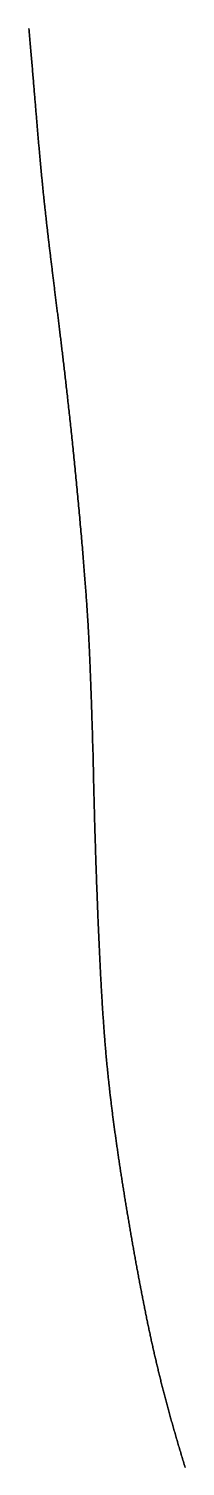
# Model space of a CAD drawing. Header units: inches. Extents: x 130170 to 284068, y 377793 to 804530.
# Drawn here: x 260223.4 to 260229.1, y 744716.5 to 744769.1 of the extents above; entities that cross this region are included whole.
import ezdxf

# ---------------------------------------------------------------- set-up
doc = ezdxf.new("R2010")
doc.units = ezdxf.units.IN
doc.header["$MEASUREMENT"] = 0
doc.layers.add('muni_il', color=7, linetype='Continuous')

msp = doc.modelspace()

# ---------------------------------------------------------------- linework, layer by layer
at = {"layer": 'muni_il'}
for points in [[(260229.137, 744716.497), (260229.121, 744716.552), (260229.104, 744716.606), (260229.088, 744716.66), (260229.072, 744716.714), (260229.055, 744716.768), (260229.039, 744716.821), (260229.023, 744716.874), (260229.008, 744716.927), (260228.992, 744716.98), (260228.976, 744717.032), (260228.961, 744717.084), (260228.945, 744717.136), (260228.93, 744717.188), (260228.915, 744717.24), (260228.899, 744717.291), (260228.885, 744717.342), (260228.87, 744717.393), (260228.855, 744717.443), (260228.84, 744717.494), (260228.825, 744717.544), (260228.811, 744717.594), (260228.797, 744717.644), (260228.782, 744717.693), (260228.768, 744717.743), (260228.754, 744717.792), (260228.74, 744717.841), (260228.726, 744717.89), (260228.712, 744717.938), (260228.698, 744717.987), (260228.684, 744718.035), (260228.671, 744718.083), (260228.657, 744718.131), (260228.644, 744718.179), (260228.631, 744718.227), (260228.617, 744718.274), (260228.604, 744718.321), (260228.591, 744718.369), (260228.578, 744718.416), (260228.565, 744718.463), (260228.552, 744718.509), (260228.539, 744718.556), (260228.527, 744718.603), (260228.514, 744718.649), (260228.502, 744718.695), (260228.489, 744718.741), (260228.477, 744718.788), (260228.464, 744718.833), (260228.452, 744718.879), (260228.44, 744718.925), (260228.428, 744718.971), (260228.416, 744719.016), (260228.404, 744719.062), (260228.392, 744719.107), (260228.38, 744719.152), (260228.369, 744719.197), (260228.357, 744719.242), (260228.345, 744719.288), (260228.334, 744719.332), (260228.322, 744719.377), (260228.311, 744719.422), (260228.299, 744719.467), (260228.288, 744719.512), (260228.277, 744719.556), (260228.266, 744719.601), (260228.254, 744719.645), (260228.243, 744719.69), (260228.232, 744719.734), (260228.221, 744719.779), (260228.21, 744719.823), (260228.2, 744719.867), (260228.189, 744719.912), (260228.178, 744719.956), (260228.167, 744720), (260228.156, 744720.045), (260228.146, 744720.089), (260228.135, 744720.133), (260228.125, 744720.177), (260228.114, 744720.222), (260228.104, 744720.266), (260228.093, 744720.31), (260228.083, 744720.354), (260228.073, 744720.398), (260228.062, 744720.442), (260228.052, 744720.487), (260228.042, 744720.531), (260228.032, 744720.575), (260228.021, 744720.619), (260228.011, 744720.664), (260228.001, 744720.708), (260227.991, 744720.752), (260227.981, 744720.796), (260227.971, 744720.841), (260227.961, 744720.885), (260227.952, 744720.93), (260227.942, 744720.974), (260227.932, 744721.018), (260227.922, 744721.063), (260227.912, 744721.107), (260227.902, 744721.152), (260227.893, 744721.197), (260227.883, 744721.241), (260227.873, 744721.286), (260227.864, 744721.331), (260227.854, 744721.376), (260227.844, 744721.42), (260227.835, 744721.465), (260227.825, 744721.51), (260227.816, 744721.555), (260227.806, 744721.6), (260227.797, 744721.645), (260227.787, 744721.691), (260227.778, 744721.736), (260227.768, 744721.781), (260227.759, 744721.827), (260227.75, 744721.872), (260227.74, 744721.917), (260227.731, 744721.963), (260227.722, 744722.009), (260227.712, 744722.054), (260227.703, 744722.1), (260227.694, 744722.146), (260227.684, 744722.192), (260227.675, 744722.237), (260227.666, 744722.284), (260227.657, 744722.33), (260227.648, 744722.376), (260227.638, 744722.422), (260227.629, 744722.468), (260227.62, 744722.515), (260227.611, 744722.561), (260227.602, 744722.608), (260227.593, 744722.654), (260227.584, 744722.701), (260227.574, 744722.748), (260227.565, 744722.794), (260227.556, 744722.841), (260227.547, 744722.888), (260227.538, 744722.935), (260227.529, 744722.982), (260227.52, 744723.029), (260227.511, 744723.077), (260227.502, 744723.124), (260227.493, 744723.171), (260227.484, 744723.219), (260227.475, 744723.266), (260227.466, 744723.314), (260227.457, 744723.361), (260227.448, 744723.409), (260227.439, 744723.457), (260227.43, 744723.505), (260227.422, 744723.553), (260227.413, 744723.601), (260227.404, 744723.649), (260227.395, 744723.697), (260227.386, 744723.745), (260227.377, 744723.793), (260227.368, 744723.841), (260227.36, 744723.89), (260227.351, 744723.938), (260227.342, 744723.987), (260227.333, 744724.035), (260227.324, 744724.084), (260227.316, 744724.132), (260227.307, 744724.181), (260227.298, 744724.23), (260227.289, 744724.278), (260227.281, 744724.327), (260227.272, 744724.376), (260227.263, 744724.425), (260227.255, 744724.474), (260227.246, 744724.523), (260227.237, 744724.572), (260227.229, 744724.621), (260227.22, 744724.67), (260227.211, 744724.719), (260227.203, 744724.768), (260227.194, 744724.818), (260227.186, 744724.867), (260227.177, 744724.916), (260227.169, 744724.965), (260227.16, 744725.015), (260227.152, 744725.064), (260227.143, 744725.113), (260227.135, 744725.163), (260227.126, 744725.212), (260227.118, 744725.262), (260227.109, 744725.311), (260227.101, 744725.361), (260227.092, 744725.41), (260227.084, 744725.46), (260227.076, 744725.509), (260227.067, 744725.558), (260227.059, 744725.608), (260227.051, 744725.658), (260227.043, 744725.707), (260227.034, 744725.757), (260227.026, 744725.806), (260227.018, 744725.855), (260227.01, 744725.905), (260227.001, 744725.954), (260226.993, 744726.004), (260226.985, 744726.053), (260226.977, 744726.103), (260226.969, 744726.152), (260226.961, 744726.202), (260226.953, 744726.251), (260226.945, 744726.3), (260226.937, 744726.35), (260226.929, 744726.399), (260226.921, 744726.448), (260226.913, 744726.497), (260226.905, 744726.547), (260226.897, 744726.596), (260226.889, 744726.645), (260226.882, 744726.694), (260226.874, 744726.743), (260226.866, 744726.792), (260226.858, 744726.841), (260226.851, 744726.89), (260226.843, 744726.939), (260226.835, 744726.988), (260226.828, 744727.036), (260226.82, 744727.085), (260226.813, 744727.134), (260226.805, 744727.182), (260226.798, 744727.231), (260226.79, 744727.279), (260226.783, 744727.328), (260226.775, 744727.376), (260226.768, 744727.424), (260226.761, 744727.473), (260226.753, 744727.521), (260226.746, 744727.569), (260226.739, 744727.617), (260226.732, 744727.665), (260226.724, 744727.713), (260226.717, 744727.761), (260226.71, 744727.809), (260226.703, 744727.856), (260226.696, 744727.904), (260226.689, 744727.951), (260226.682, 744727.999), (260226.675, 744728.046), (260226.668, 744728.093), (260226.662, 744728.141), (260226.655, 744728.188), (260226.648, 744728.235), (260226.641, 744728.282), (260226.635, 744728.329), (260226.628, 744728.376), (260226.621, 744728.422), (260226.615, 744728.469), (260226.608, 744728.516), (260226.602, 744728.562), (260226.595, 744728.609), (260226.589, 744728.655), (260226.582, 744728.701), (260226.576, 744728.747), (260226.57, 744728.793), (260226.564, 744728.839), (260226.557, 744728.885), (260226.551, 744728.931), (260226.545, 744728.977), (260226.539, 744729.022), (260226.533, 744729.068), (260226.527, 744729.114), (260226.521, 744729.159), (260226.515, 744729.204), (260226.509, 744729.249), (260226.503, 744729.295), (260226.497, 744729.34), (260226.491, 744729.385), (260226.486, 744729.43), (260226.48, 744729.475), (260226.474, 744729.519), (260226.469, 744729.564), (260226.463, 744729.609), (260226.458, 744729.653), (260226.452, 744729.698), (260226.447, 744729.742), (260226.441, 744729.786), (260226.436, 744729.831), (260226.431, 744729.875), (260226.425, 744729.919), (260226.42, 744729.963), (260226.415, 744730.007), (260226.41, 744730.051), (260226.404, 744730.095), (260226.399, 744730.139), (260226.394, 744730.183), (260226.389, 744730.227), (260226.384, 744730.27), (260226.379, 744730.314), (260226.374, 744730.358), (260226.37, 744730.401), (260226.365, 744730.445), (260226.36, 744730.488), (260226.355, 744730.532), (260226.35, 744730.575), (260226.346, 744730.618), (260226.341, 744730.662), (260226.337, 744730.705), (260226.332, 744730.749), (260226.328, 744730.792), (260226.323, 744730.835), (260226.319, 744730.878), (260226.314, 744730.922), (260226.31, 744730.965), (260226.305, 744731.008), (260226.301, 744731.051), (260226.297, 744731.095), (260226.293, 744731.138), (260226.288, 744731.181), (260226.284, 744731.224), (260226.28, 744731.267), (260226.276, 744731.311), (260226.272, 744731.354), (260226.268, 744731.397), (260226.264, 744731.441), (260226.26, 744731.484), (260226.256, 744731.527), (260226.252, 744731.571), (260226.248, 744731.614), (260226.244, 744731.658), (260226.24, 744731.701), (260226.237, 744731.745), (260226.233, 744731.788), (260226.229, 744731.832), (260226.225, 744731.875), (260226.222, 744731.919), (260226.218, 744731.963), (260226.214, 744732.007), (260226.211, 744732.051), (260226.207, 744732.095), (260226.204, 744732.139), (260226.2, 744732.183), (260226.197, 744732.227), (260226.193, 744732.271), (260226.19, 744732.316), (260226.186, 744732.36), (260226.183, 744732.405), (260226.18, 744732.449), (260226.176, 744732.494), (260226.173, 744732.539), (260226.17, 744732.584), (260226.167, 744732.629), (260226.163, 744732.674), (260226.16, 744732.719), (260226.157, 744732.764), (260226.154, 744732.81), (260226.151, 744732.855), (260226.147, 744732.901), (260226.144, 744732.947), (260226.141, 744732.993), (260226.138, 744733.038), (260226.135, 744733.085), (260226.132, 744733.131), (260226.129, 744733.177), (260226.126, 744733.224), (260226.123, 744733.27), (260226.12, 744733.317), (260226.117, 744733.364), (260226.114, 744733.411), (260226.111, 744733.458), (260226.108, 744733.505), (260226.105, 744733.553), (260226.103, 744733.6), (260226.1, 744733.648), (260226.097, 744733.696), (260226.094, 744733.744), (260226.091, 744733.792), (260226.088, 744733.84), (260226.086, 744733.889), (260226.083, 744733.937), (260226.08, 744733.986), (260226.077, 744734.035), (260226.075, 744734.084), (260226.072, 744734.133), (260226.069, 744734.182), (260226.066, 744734.232), (260226.064, 744734.281), (260226.061, 744734.331), (260226.059, 744734.381), (260226.056, 744734.431), (260226.053, 744734.481), (260226.051, 744734.531), (260226.048, 744734.582), (260226.045, 744734.632), (260226.043, 744734.683), (260226.04, 744734.734), (260226.038, 744734.785), (260226.035, 744734.836), (260226.033, 744734.887), (260226.03, 744734.939), (260226.027, 744734.99), (260226.025, 744735.042), (260226.023, 744735.094), (260226.02, 744735.146), (260226.018, 744735.198), (260226.015, 744735.25), (260226.013, 744735.302), (260226.01, 744735.355), (260226.008, 744735.407), (260226.005, 744735.46), (260226.003, 744735.513), (260226, 744735.566), (260225.998, 744735.619), (260225.996, 744735.672), (260225.993, 744735.725), (260225.991, 744735.778), (260225.988, 744735.832), (260225.986, 744735.885), (260225.984, 744735.939), (260225.981, 744735.992), (260225.979, 744736.046), (260225.977, 744736.1), (260225.974, 744736.154), (260225.972, 744736.208), (260225.97, 744736.262), (260225.967, 744736.316), (260225.965, 744736.37), (260225.963, 744736.424), (260225.961, 744736.479), (260225.958, 744736.533), (260225.956, 744736.587), (260225.954, 744736.642), (260225.952, 744736.696), (260225.95, 744736.751), (260225.947, 744736.805), (260225.945, 744736.86), (260225.943, 744736.914), (260225.941, 744736.969), (260225.939, 744737.023), (260225.936, 744737.078), (260225.934, 744737.133), (260225.932, 744737.187), (260225.93, 744737.242), (260225.928, 744737.297), (260225.926, 744737.351), (260225.924, 744737.406), (260225.922, 744737.461), (260225.92, 744737.515), (260225.918, 744737.57), (260225.916, 744737.625), (260225.914, 744737.679), (260225.912, 744737.734), (260225.91, 744737.788), (260225.907, 744737.843), (260225.906, 744737.897), (260225.904, 744737.952), (260225.902, 744738.006), (260225.9, 744738.06), (260225.898, 744738.114), (260225.896, 744738.169), (260225.894, 744738.223), (260225.892, 744738.277), (260225.89, 744738.331), (260225.888, 744738.385), (260225.887, 744738.439), (260225.885, 744738.492), (260225.883, 744738.546), (260225.881, 744738.6), (260225.879, 744738.654), (260225.877, 744738.707), (260225.876, 744738.76), (260225.874, 744738.814), (260225.872, 744738.867), (260225.87, 744738.92), (260225.869, 744738.973), (260225.867, 744739.026), (260225.865, 744739.079), (260225.864, 744739.132), (260225.862, 744739.184), (260225.86, 744739.237), (260225.859, 744739.289), (260225.857, 744739.341), (260225.855, 744739.393), (260225.854, 744739.445), (260225.852, 744739.497), (260225.851, 744739.549), (260225.849, 744739.601), (260225.848, 744739.652), (260225.846, 744739.703), (260225.845, 744739.755), (260225.843, 744739.806), (260225.842, 744739.856), (260225.84, 744739.907), (260225.839, 744739.958), (260225.837, 744740.008), (260225.836, 744740.058), (260225.834, 744740.108), (260225.833, 744740.158), (260225.832, 744740.207), (260225.83, 744740.257), (260225.829, 744740.306), (260225.828, 744740.355), (260225.826, 744740.404), (260225.825, 744740.452), (260225.824, 744740.5), (260225.823, 744740.548), (260225.821, 744740.596), (260225.82, 744740.644), (260225.819, 744740.691), (260225.818, 744740.738), (260225.816, 744740.785), (260225.815, 744740.831), (260225.814, 744740.877), (260225.813, 744740.923), (260225.812, 744740.969), (260225.811, 744741.014), (260225.81, 744741.059), (260225.808, 744741.104), (260225.807, 744741.148), (260225.806, 744741.192), (260225.805, 744741.236), (260225.804, 744741.28), (260225.803, 744741.323), (260225.802, 744741.366), (260225.801, 744741.408), (260225.8, 744741.45), (260225.799, 744741.492), (260225.798, 744741.534), (260225.797, 744741.575), (260225.796, 744741.616), (260225.795, 744741.657), (260225.794, 744741.698), (260225.793, 744741.739), (260225.793, 744741.779), (260225.792, 744741.819), (260225.791, 744741.859), (260225.79, 744741.899), (260225.789, 744741.939), (260225.788, 744741.978), (260225.787, 744742.018), (260225.786, 744742.059), (260225.786, 744742.099), (260225.785, 744742.139), (260225.784, 744742.18), (260225.783, 744742.221), (260225.782, 744742.263), (260225.781, 744742.305), (260225.78, 744742.348), (260225.779, 744742.392), (260225.778, 744742.437), (260225.777, 744742.482), (260225.776, 744742.529), (260225.775, 744742.578), (260225.774, 744742.628), (260225.773, 744742.68), (260225.771, 744742.734), (260225.743, 744743.712), (260225.736, 744743.906), (260225.733, 744743.997), (260225.73, 744744.084), (260225.727, 744744.168), (260225.724, 744744.25), (260225.721, 744744.328), (260225.719, 744744.403), (260225.716, 744744.477), (260225.714, 744744.547), (260225.711, 744744.616), (260225.709, 744744.683), (260225.706, 744744.747), (260225.704, 744744.81), (260225.702, 744744.872), (260225.7, 744744.932), (260225.698, 744744.991), (260225.696, 744745.048), (260225.694, 744745.104), (260225.692, 744745.159), (260225.69, 744745.213), (260225.688, 744745.266), (260225.686, 744745.318), (260225.684, 744745.37), (260225.682, 744745.42), (260225.68, 744745.47), (260225.678, 744745.52), (260225.676, 744745.568), (260225.675, 744745.617), (260225.673, 744745.665), (260225.671, 744745.712), (260225.669, 744745.76), (260225.667, 744745.806), (260225.665, 744745.853), (260225.663, 744745.9), (260225.662, 744745.946), (260225.66, 744745.993), (260225.658, 744746.039), (260225.656, 744746.085), (260225.654, 744746.132), (260225.652, 744746.178), (260225.65, 744746.225), (260225.648, 744746.272), (260225.646, 744746.319), (260225.644, 744746.366), (260225.641, 744746.414), (260225.639, 744746.461), (260225.637, 744746.51), (260225.634, 744746.558), (260225.632, 744746.607), (260225.63, 744746.657), (260225.627, 744746.707), (260225.625, 744746.757), (260225.622, 744746.808), (260225.619, 744746.859), (260225.617, 744746.911), (260225.614, 744746.964), (260225.611, 744747.017), (260225.608, 744747.071), (260225.605, 744747.125), (260225.601, 744747.181), (260225.598, 744747.237), (260225.595, 744747.293), (260225.592, 744747.35), (260225.588, 744747.408), (260225.584, 744747.467), (260225.581, 744747.527), (260225.577, 744747.587), (260225.573, 744747.648), (260225.569, 744747.709), (260225.565, 744747.772), (260225.561, 744747.835), (260225.557, 744747.899), (260225.552, 744747.964), (260225.548, 744748.029), (260225.543, 744748.096), (260225.539, 744748.163), (260225.534, 744748.231), (260225.529, 744748.299), (260225.524, 744748.369), (260225.519, 744748.439), (260225.514, 744748.509), (260225.509, 744748.581), (260225.503, 744748.653), (260225.498, 744748.726), (260225.492, 744748.8), (260225.487, 744748.874), (260225.481, 744748.949), (260225.475, 744749.024), (260225.469, 744749.101), (260225.463, 744749.177), (260225.457, 744749.255), (260225.451, 744749.333), (260225.445, 744749.411), (260225.438, 744749.49), (260225.432, 744749.57), (260225.425, 744749.65), (260225.419, 744749.73), (260225.412, 744749.811), (260225.405, 744749.893), (260225.399, 744749.975), (260225.392, 744750.057), (260225.385, 744750.14), (260225.378, 744750.222), (260225.37, 744750.306), (260225.363, 744750.389), (260225.356, 744750.473), (260225.349, 744750.557), (260225.341, 744750.642), (260225.334, 744750.726), (260225.327, 744750.811), (260225.319, 744750.896), (260225.311, 744750.981), (260225.304, 744751.067), (260225.296, 744751.152), (260225.288, 744751.238), (260225.281, 744751.323), (260225.273, 744751.409), (260225.265, 744751.494), (260225.257, 744751.58), (260225.249, 744751.665), (260225.241, 744751.751), (260225.233, 744751.837), (260225.225, 744751.922), (260225.217, 744752.008), (260225.209, 744752.093), (260225.201, 744752.178), (260225.193, 744752.263), (260225.185, 744752.348), (260225.176, 744752.433), (260225.168, 744752.517), (260225.16, 744752.601), (260225.152, 744752.685), (260225.144, 744752.769), (260225.135, 744752.853), (260225.127, 744752.936), (260225.119, 744753.019), (260225.111, 744753.102), (260225.102, 744753.184), (260225.094, 744753.267), (260225.086, 744753.348), (260225.078, 744753.43), (260225.07, 744753.511), (260225.061, 744753.592), (260225.053, 744753.672), (260225.045, 744753.752), (260225.037, 744753.832), (260225.029, 744753.911), (260225.02, 744753.99), (260225.012, 744754.069), (260225.004, 744754.147), (260224.996, 744754.224), (260224.988, 744754.301), (260224.98, 744754.378), (260224.972, 744754.455), (260224.964, 744754.531), (260224.956, 744754.606), (260224.947, 744754.681), (260224.94, 744754.755), (260224.932, 744754.83), (260224.924, 744754.903), (260224.916, 744754.977), (260224.908, 744755.049), (260224.9, 744755.122), (260224.892, 744755.193), (260224.884, 744755.265), (260224.876, 744755.336), (260224.869, 744755.406), (260224.861, 744755.476), (260224.853, 744755.546), (260224.845, 744755.615), (260224.838, 744755.684), (260224.83, 744755.752), (260224.822, 744755.82), (260224.815, 744755.887), (260224.807, 744755.954), (260224.8, 744756.02), (260224.792, 744756.086), (260224.785, 744756.152), (260224.777, 744756.217), (260224.77, 744756.281), (260224.763, 744756.346), (260224.755, 744756.41), (260224.748, 744756.473), (260224.741, 744756.536), (260224.734, 744756.598), (260224.726, 744756.66), (260224.719, 744756.722), (260224.712, 744756.784), (260224.705, 744756.845), (260224.698, 744756.905), (260224.691, 744756.965), (260224.684, 744757.025), (260224.677, 744757.084), (260224.67, 744757.144), (260224.663, 744757.202), (260224.656, 744757.261), (260224.649, 744757.318), (260224.642, 744757.376), (260224.635, 744757.433), (260224.628, 744757.49), (260224.621, 744757.547), (260224.615, 744757.603), (260224.608, 744757.659), (260224.601, 744757.715), (260224.595, 744757.77), (260224.588, 744757.825), (260224.581, 744757.88), (260224.575, 744757.934), (260224.568, 744757.989), (260224.562, 744758.042), (260224.555, 744758.096), (260224.549, 744758.149), (260224.542, 744758.202), (260224.536, 744758.255), (260224.529, 744758.308), (260224.523, 744758.36), (260224.516, 744758.412), (260224.51, 744758.464), (260224.504, 744758.515), (260224.497, 744758.567), (260224.491, 744758.618), (260224.485, 744758.669), (260224.479, 744758.719), (260224.472, 744758.77), (260224.466, 744758.82), (260224.46, 744758.87), (260224.454, 744758.92), (260224.448, 744758.97), (260224.441, 744759.019), (260224.435, 744759.068), (260224.429, 744759.118), (260224.423, 744759.166), (260224.417, 744759.215), (260224.411, 744759.264), (260224.405, 744759.312), (260224.399, 744759.361), (260224.393, 744759.409), (260224.387, 744759.456), (260224.381, 744759.504), (260224.375, 744759.552), (260224.37, 744759.6), (260224.364, 744759.647), (260224.358, 744759.694), (260224.352, 744759.741), (260224.346, 744759.788), (260224.34, 744759.835), (260224.335, 744759.882), (260224.329, 744759.929), (260224.323, 744759.975), (260224.317, 744760.021), (260224.312, 744760.068), (260224.306, 744760.114), (260224.3, 744760.16), (260224.295, 744760.206), (260224.289, 744760.252), (260224.283, 744760.298), (260224.278, 744760.343), (260224.272, 744760.389), (260224.267, 744760.434), (260224.261, 744760.48), (260224.256, 744760.525), (260224.25, 744760.57), (260224.245, 744760.616), (260224.239, 744760.66), (260224.234, 744760.705), (260224.228, 744760.75), (260224.223, 744760.795), (260224.218, 744760.84), (260224.212, 744760.885), (260224.207, 744760.929), (260224.202, 744760.974), (260224.196, 744761.019), (260224.191, 744761.063), (260224.185, 744761.107), (260224.18, 744761.152), (260224.175, 744761.196), (260224.17, 744761.24), (260224.165, 744761.284), (260224.159, 744761.328), (260224.154, 744761.372), (260224.149, 744761.416), (260224.144, 744761.46), (260224.139, 744761.504), (260224.134, 744761.548), (260224.129, 744761.592), (260224.123, 744761.636), (260224.118, 744761.679), (260224.113, 744761.723), (260224.108, 744761.767), (260224.103, 744761.81), (260224.098, 744761.854), (260224.093, 744761.898), (260224.088, 744761.941), (260224.083, 744761.985), (260224.079, 744762.028), (260224.074, 744762.072), (260224.069, 744762.115), (260224.064, 744762.158), (260224.059, 744762.202), (260224.054, 744762.245), (260224.049, 744762.288), (260224.045, 744762.332), (260224.04, 744762.375), (260224.035, 744762.418), (260224.03, 744762.462), (260224.026, 744762.505), (260224.021, 744762.548), (260224.016, 744762.592), (260224.011, 744762.635), (260224.007, 744762.678), (260224.002, 744762.721), (260223.998, 744762.765), (260223.993, 744762.808), (260223.989, 744762.852), (260223.984, 744762.895), (260223.979, 744762.938), (260223.975, 744762.982), (260223.97, 744763.025), (260223.966, 744763.068), (260223.961, 744763.112), (260223.957, 744763.156), (260223.952, 744763.199), (260223.948, 744763.243), (260223.944, 744763.286), (260223.939, 744763.33), (260223.935, 744763.374), (260223.93, 744763.417), (260223.926, 744763.461), (260223.922, 744763.505), (260223.917, 744763.549), (260223.913, 744763.593), (260223.909, 744763.637), (260223.904, 744763.681), (260223.9, 744763.725), (260223.896, 744763.77), (260223.891, 744763.814), (260223.887, 744763.859), (260223.883, 744763.903), (260223.879, 744763.948), (260223.875, 744763.992), (260223.87, 744764.037), (260223.866, 744764.082), (260223.862, 744764.127), (260223.858, 744764.172), (260223.854, 744764.218), (260223.849, 744764.263), (260223.845, 744764.309), (260223.841, 744764.354), (260223.837, 744764.4), (260223.833, 744764.446), (260223.829, 744764.492), (260223.824, 744764.539), (260223.82, 744764.585), (260223.816, 744764.632), (260223.812, 744764.678), (260223.808, 744764.725), (260223.804, 744764.772), (260223.8, 744764.82), (260223.795, 744764.867), (260223.791, 744764.915), (260223.787, 744764.963), (260223.783, 744765.011), (260223.779, 744765.059), (260223.775, 744765.107), (260223.77, 744765.156), (260223.766, 744765.205), (260223.762, 744765.254), (260223.758, 744765.303), (260223.754, 744765.353), (260223.749, 744765.403), (260223.745, 744765.453), (260223.741, 744765.503), (260223.737, 744765.554), (260223.732, 744765.605), (260223.728, 744765.656), (260223.724, 744765.707), (260223.72, 744765.759), (260223.715, 744765.811), (260223.711, 744765.864), (260223.707, 744765.916), (260223.702, 744765.969), (260223.698, 744766.022), (260223.693, 744766.076), (260223.689, 744766.13), (260223.684, 744766.184), (260223.68, 744766.238), (260223.675, 744766.293), (260223.671, 744766.349), (260223.666, 744766.404), (260223.662, 744766.46), (260223.657, 744766.516), (260223.652, 744766.573), (260223.647, 744766.63), (260223.643, 744766.687), (260223.638, 744766.745), (260223.633, 744766.803), (260223.628, 744766.862), (260223.623, 744766.921), (260223.618, 744766.98), (260223.613, 744767.04), (260223.608, 744767.1), (260223.603, 744767.161), (260223.598, 744767.222), (260223.593, 744767.284), (260223.588, 744767.346), (260223.583, 744767.408), (260223.577, 744767.471), (260223.572, 744767.534), (260223.566, 744767.598), (260223.561, 744767.662), (260223.556, 744767.727), (260223.55, 744767.792), (260223.544, 744767.857), (260223.539, 744767.923), (260223.533, 744767.99), (260223.527, 744768.057), (260223.521, 744768.125), (260223.515, 744768.193), (260223.509, 744768.261), (260223.503, 744768.33), (260223.497, 744768.4), (260223.491, 744768.47), (260223.485, 744768.54), (260223.478, 744768.611), (260223.472, 744768.683), (260223.466, 744768.755), (260223.459, 744768.828), (260223.452, 744768.901), (260223.446, 744768.975), (260223.439, 744769.049), (260223.432, 744769.124)], [(260223.432, 744769.124), (260223.439, 744769.049), (260223.446, 744768.975), (260223.452, 744768.901), (260223.459, 744768.828), (260223.466, 744768.755), (260223.472, 744768.683), (260223.478, 744768.611), (260223.485, 744768.54), (260223.491, 744768.47), (260223.497, 744768.4), (260223.503, 744768.33), (260223.509, 744768.261), (260223.515, 744768.193), (260223.521, 744768.125), (260223.527, 744768.057), (260223.533, 744767.99), (260223.539, 744767.923), (260223.544, 744767.857), (260223.55, 744767.792), (260223.556, 744767.727), (260223.561, 744767.662), (260223.566, 744767.598), (260223.572, 744767.534), (260223.577, 744767.471), (260223.583, 744767.408), (260223.588, 744767.346), (260223.593, 744767.284), (260223.598, 744767.222), (260223.603, 744767.161), (260223.608, 744767.1), (260223.613, 744767.04), (260223.618, 744766.98), (260223.623, 744766.921), (260223.628, 744766.862), (260223.633, 744766.803), (260223.638, 744766.745), (260223.643, 744766.687), (260223.647, 744766.63), (260223.652, 744766.573), (260223.657, 744766.516), (260223.662, 744766.46), (260223.666, 744766.404), (260223.671, 744766.349), (260223.675, 744766.293), (260223.68, 744766.238), (260223.684, 744766.184), (260223.689, 744766.13), (260223.693, 744766.076), (260223.698, 744766.022), (260223.702, 744765.969), (260223.707, 744765.916), (260223.711, 744765.864), (260223.715, 744765.811), (260223.72, 744765.759), (260223.724, 744765.707), (260223.728, 744765.656), (260223.732, 744765.605), (260223.737, 744765.554), (260223.741, 744765.503), (260223.745, 744765.453), (260223.749, 744765.403), (260223.754, 744765.353), (260223.758, 744765.303), (260223.762, 744765.254), (260223.766, 744765.205), (260223.77, 744765.156), (260223.775, 744765.107), (260223.779, 744765.059), (260223.783, 744765.011), (260223.787, 744764.963), (260223.791, 744764.915), (260223.795, 744764.867), (260223.8, 744764.82), (260223.804, 744764.772), (260223.808, 744764.725), (260223.812, 744764.678), (260223.816, 744764.632), (260223.82, 744764.585), (260223.824, 744764.539), (260223.829, 744764.492), (260223.833, 744764.446), (260223.837, 744764.4), (260223.841, 744764.354), (260223.845, 744764.309), (260223.849, 744764.263), (260223.854, 744764.218), (260223.858, 744764.172), (260223.862, 744764.127), (260223.866, 744764.082), (260223.87, 744764.037), (260223.875, 744763.992), (260223.879, 744763.948), (260223.883, 744763.903), (260223.887, 744763.859), (260223.891, 744763.814), (260223.896, 744763.77), (260223.9, 744763.725), (260223.904, 744763.681), (260223.909, 744763.637), (260223.913, 744763.593), (260223.917, 744763.549), (260223.922, 744763.505), (260223.926, 744763.461), (260223.93, 744763.417), (260223.935, 744763.374), (260223.939, 744763.33), (260223.944, 744763.286), (260223.948, 744763.243), (260223.952, 744763.199), (260223.957, 744763.156), (260223.961, 744763.112), (260223.966, 744763.068), (260223.97, 744763.025), (260223.975, 744762.982), (260223.979, 744762.938), (260223.984, 744762.895), (260223.989, 744762.852), (260223.993, 744762.808), (260223.998, 744762.765), (260224.002, 744762.721), (260224.007, 744762.678), (260224.011, 744762.635), (260224.016, 744762.592), (260224.021, 744762.548), (260224.026, 744762.505), (260224.03, 744762.462), (260224.035, 744762.418), (260224.04, 744762.375), (260224.045, 744762.332), (260224.049, 744762.288), (260224.054, 744762.245), (260224.059, 744762.202), (260224.064, 744762.158), (260224.069, 744762.115), (260224.074, 744762.072), (260224.079, 744762.028), (260224.083, 744761.985), (260224.088, 744761.941), (260224.093, 744761.898), (260224.098, 744761.854), (260224.103, 744761.81), (260224.108, 744761.767), (260224.113, 744761.723), (260224.118, 744761.679), (260224.123, 744761.636), (260224.129, 744761.592), (260224.134, 744761.548), (260224.139, 744761.504), (260224.144, 744761.46), (260224.149, 744761.416), (260224.154, 744761.372), (260224.159, 744761.328), (260224.165, 744761.284), (260224.17, 744761.24), (260224.175, 744761.196), (260224.18, 744761.152), (260224.185, 744761.107), (260224.191, 744761.063), (260224.196, 744761.019), (260224.202, 744760.974), (260224.207, 744760.929), (260224.212, 744760.885), (260224.218, 744760.84), (260224.223, 744760.795), (260224.228, 744760.75), (260224.234, 744760.705), (260224.239, 744760.66), (260224.245, 744760.616), (260224.25, 744760.57), (260224.256, 744760.525), (260224.261, 744760.48), (260224.267, 744760.434), (260224.272, 744760.389), (260224.278, 744760.343), (260224.283, 744760.298), (260224.289, 744760.252), (260224.295, 744760.206), (260224.3, 744760.16), (260224.306, 744760.114), (260224.312, 744760.068), (260224.317, 744760.021), (260224.323, 744759.975), (260224.329, 744759.929), (260224.335, 744759.882), (260224.34, 744759.835), (260224.346, 744759.788), (260224.352, 744759.741), (260224.358, 744759.694), (260224.364, 744759.647), (260224.37, 744759.6), (260224.375, 744759.552), (260224.381, 744759.504), (260224.387, 744759.456), (260224.393, 744759.409), (260224.399, 744759.361), (260224.405, 744759.312), (260224.411, 744759.264), (260224.417, 744759.215), (260224.423, 744759.166), (260224.429, 744759.118), (260224.435, 744759.068), (260224.441, 744759.019), (260224.448, 744758.97), (260224.454, 744758.92), (260224.46, 744758.87), (260224.466, 744758.82), (260224.472, 744758.77), (260224.479, 744758.719), (260224.485, 744758.669), (260224.491, 744758.618), (260224.497, 744758.567), (260224.504, 744758.515), (260224.51, 744758.464), (260224.516, 744758.412), (260224.523, 744758.36), (260224.529, 744758.308), (260224.536, 744758.255), (260224.542, 744758.202), (260224.549, 744758.149), (260224.555, 744758.096), (260224.562, 744758.042), (260224.568, 744757.989), (260224.575, 744757.934), (260224.581, 744757.88), (260224.588, 744757.825), (260224.595, 744757.77), (260224.601, 744757.715), (260224.608, 744757.659), (260224.615, 744757.603), (260224.621, 744757.547), (260224.628, 744757.49), (260224.635, 744757.433), (260224.642, 744757.376), (260224.649, 744757.318), (260224.656, 744757.261), (260224.663, 744757.202), (260224.67, 744757.144), (260224.677, 744757.084), (260224.684, 744757.025), (260224.691, 744756.965), (260224.698, 744756.905), (260224.705, 744756.845), (260224.712, 744756.784), (260224.719, 744756.722), (260224.726, 744756.66), (260224.734, 744756.598), (260224.741, 744756.536), (260224.748, 744756.473), (260224.755, 744756.41), (260224.763, 744756.346), (260224.77, 744756.281), (260224.777, 744756.217), (260224.785, 744756.152), (260224.792, 744756.086), (260224.8, 744756.02), (260224.807, 744755.954), (260224.815, 744755.887), (260224.822, 744755.82), (260224.83, 744755.752), (260224.838, 744755.684), (260224.845, 744755.615), (260224.853, 744755.546), (260224.861, 744755.476), (260224.869, 744755.406), (260224.876, 744755.336), (260224.884, 744755.265), (260224.892, 744755.193), (260224.9, 744755.122), (260224.908, 744755.049), (260224.916, 744754.977), (260224.924, 744754.903), (260224.932, 744754.83), (260224.94, 744754.755), (260224.947, 744754.681), (260224.956, 744754.606), (260224.964, 744754.531), (260224.972, 744754.455), (260224.98, 744754.378), (260224.988, 744754.301), (260224.996, 744754.224), (260225.004, 744754.147), (260225.012, 744754.069), (260225.02, 744753.99), (260225.029, 744753.911), (260225.037, 744753.832), (260225.045, 744753.752), (260225.053, 744753.672), (260225.061, 744753.592), (260225.07, 744753.511), (260225.078, 744753.43), (260225.086, 744753.348), (260225.094, 744753.267), (260225.102, 744753.184), (260225.111, 744753.102), (260225.119, 744753.019), (260225.127, 744752.936), (260225.135, 744752.853), (260225.144, 744752.769), (260225.152, 744752.685), (260225.16, 744752.601), (260225.168, 744752.517), (260225.176, 744752.433), (260225.185, 744752.348), (260225.193, 744752.263), (260225.201, 744752.178), (260225.209, 744752.093), (260225.217, 744752.008), (260225.225, 744751.922), (260225.233, 744751.837), (260225.241, 744751.751), (260225.249, 744751.665), (260225.257, 744751.58), (260225.265, 744751.494), (260225.273, 744751.409), (260225.281, 744751.323), (260225.288, 744751.238), (260225.296, 744751.152), (260225.304, 744751.067), (260225.311, 744750.981), (260225.319, 744750.896), (260225.327, 744750.811), (260225.334, 744750.726), (260225.341, 744750.642), (260225.349, 744750.557), (260225.356, 744750.473), (260225.363, 744750.389), (260225.37, 744750.306), (260225.378, 744750.222), (260225.385, 744750.14), (260225.392, 744750.057), (260225.399, 744749.975), (260225.405, 744749.893), (260225.412, 744749.811), (260225.419, 744749.73), (260225.425, 744749.65), (260225.432, 744749.57), (260225.438, 744749.49), (260225.445, 744749.411), (260225.451, 744749.333), (260225.457, 744749.255), (260225.463, 744749.177), (260225.469, 744749.101), (260225.475, 744749.024), (260225.481, 744748.949), (260225.487, 744748.874), (260225.492, 744748.8), (260225.498, 744748.726), (260225.503, 744748.653), (260225.509, 744748.581), (260225.514, 744748.509), (260225.519, 744748.439), (260225.524, 744748.369), (260225.529, 744748.299), (260225.534, 744748.231), (260225.539, 744748.163), (260225.543, 744748.096), (260225.548, 744748.029), (260225.552, 744747.964), (260225.557, 744747.899), (260225.561, 744747.835), (260225.565, 744747.772), (260225.569, 744747.709), (260225.573, 744747.648), (260225.577, 744747.587), (260225.581, 744747.527), (260225.584, 744747.467), (260225.588, 744747.408), (260225.592, 744747.35), (260225.595, 744747.293), (260225.598, 744747.237), (260225.601, 744747.181), (260225.605, 744747.125), (260225.608, 744747.071), (260225.611, 744747.017), (260225.614, 744746.964), (260225.617, 744746.911), (260225.619, 744746.859), (260225.622, 744746.808), (260225.625, 744746.757), (260225.627, 744746.707), (260225.63, 744746.657), (260225.632, 744746.607), (260225.634, 744746.558), (260225.637, 744746.51), (260225.639, 744746.461), (260225.641, 744746.414), (260225.644, 744746.366), (260225.646, 744746.319), (260225.648, 744746.272), (260225.65, 744746.225), (260225.652, 744746.178), (260225.654, 744746.132), (260225.656, 744746.085), (260225.658, 744746.039), (260225.66, 744745.993), (260225.662, 744745.946), (260225.663, 744745.9), (260225.665, 744745.853), (260225.667, 744745.806), (260225.669, 744745.76), (260225.671, 744745.712), (260225.673, 744745.665), (260225.675, 744745.617), (260225.676, 744745.568), (260225.678, 744745.52), (260225.68, 744745.47), (260225.682, 744745.42), (260225.684, 744745.37), (260225.686, 744745.318), (260225.688, 744745.266), (260225.69, 744745.213), (260225.692, 744745.159), (260225.694, 744745.104), (260225.696, 744745.048), (260225.698, 744744.991), (260225.7, 744744.932), (260225.702, 744744.872), (260225.704, 744744.81), (260225.706, 744744.747), (260225.709, 744744.683), (260225.711, 744744.616), (260225.714, 744744.547), (260225.716, 744744.477), (260225.719, 744744.403), (260225.721, 744744.328), (260225.724, 744744.25), (260225.727, 744744.168), (260225.73, 744744.084), (260225.733, 744743.997), (260225.736, 744743.906), (260225.743, 744743.712), (260225.771, 744742.734), (260225.773, 744742.68), (260225.774, 744742.628), (260225.775, 744742.578), (260225.776, 744742.529), (260225.777, 744742.482), (260225.778, 744742.437), (260225.779, 744742.392), (260225.78, 744742.348), (260225.781, 744742.305), (260225.782, 744742.263), (260225.783, 744742.221), (260225.784, 744742.18), (260225.785, 744742.139), (260225.786, 744742.099), (260225.786, 744742.059), (260225.787, 744742.018), (260225.788, 744741.978), (260225.789, 744741.939), (260225.79, 744741.899), (260225.791, 744741.859), (260225.792, 744741.819), (260225.793, 744741.779), (260225.793, 744741.739), (260225.794, 744741.698), (260225.795, 744741.657), (260225.796, 744741.616), (260225.797, 744741.575), (260225.798, 744741.534), (260225.799, 744741.492), (260225.8, 744741.45), (260225.801, 744741.408), (260225.802, 744741.366), (260225.803, 744741.323), (260225.804, 744741.28), (260225.805, 744741.236), (260225.806, 744741.192), (260225.807, 744741.148), (260225.808, 744741.104), (260225.81, 744741.059), (260225.811, 744741.014), (260225.812, 744740.969), (260225.813, 744740.923), (260225.814, 744740.877), (260225.815, 744740.831), (260225.816, 744740.785), (260225.818, 744740.738), (260225.819, 744740.691), (260225.82, 744740.644), (260225.821, 744740.596), (260225.823, 744740.548), (260225.824, 744740.5), (260225.825, 744740.452), (260225.826, 744740.404), (260225.828, 744740.355), (260225.829, 744740.306), (260225.83, 744740.257), (260225.832, 744740.207), (260225.833, 744740.158), (260225.834, 744740.108), (260225.836, 744740.058), (260225.837, 744740.008), (260225.839, 744739.958), (260225.84, 744739.907), (260225.842, 744739.856), (260225.843, 744739.806), (260225.845, 744739.755), (260225.846, 744739.703), (260225.848, 744739.652), (260225.849, 744739.601), (260225.851, 744739.549), (260225.852, 744739.497), (260225.854, 744739.445), (260225.855, 744739.393), (260225.857, 744739.341), (260225.859, 744739.289), (260225.86, 744739.237), (260225.862, 744739.184), (260225.864, 744739.132), (260225.865, 744739.079), (260225.867, 744739.026), (260225.869, 744738.973), (260225.87, 744738.92), (260225.872, 744738.867), (260225.874, 744738.814), (260225.876, 744738.76), (260225.877, 744738.707), (260225.879, 744738.654), (260225.881, 744738.6), (260225.883, 744738.546), (260225.885, 744738.492), (260225.887, 744738.439), (260225.888, 744738.385), (260225.89, 744738.331), (260225.892, 744738.277), (260225.894, 744738.223), (260225.896, 744738.169), (260225.898, 744738.114), (260225.9, 744738.06), (260225.902, 744738.006), (260225.904, 744737.952), (260225.906, 744737.897), (260225.907, 744737.843), (260225.91, 744737.788), (260225.912, 744737.734), (260225.914, 744737.679), (260225.916, 744737.625), (260225.918, 744737.57), (260225.92, 744737.515), (260225.922, 744737.461), (260225.924, 744737.406), (260225.926, 744737.351), (260225.928, 744737.297), (260225.93, 744737.242), (260225.932, 744737.187), (260225.934, 744737.133), (260225.936, 744737.078), (260225.939, 744737.023), (260225.941, 744736.969), (260225.943, 744736.914), (260225.945, 744736.86), (260225.947, 744736.805), (260225.95, 744736.751), (260225.952, 744736.696), (260225.954, 744736.642), (260225.956, 744736.587), (260225.958, 744736.533), (260225.961, 744736.479), (260225.963, 744736.424), (260225.965, 744736.37), (260225.967, 744736.316), (260225.97, 744736.262), (260225.972, 744736.208), (260225.974, 744736.154), (260225.977, 744736.1), (260225.979, 744736.046), (260225.981, 744735.992), (260225.984, 744735.939), (260225.986, 744735.885), (260225.988, 744735.832), (260225.991, 744735.778), (260225.993, 744735.725), (260225.996, 744735.672), (260225.998, 744735.619), (260226, 744735.566), (260226.003, 744735.513), (260226.005, 744735.46), (260226.008, 744735.407), (260226.01, 744735.355), (260226.013, 744735.302), (260226.015, 744735.25), (260226.018, 744735.198), (260226.02, 744735.146), (260226.023, 744735.094), (260226.025, 744735.042), (260226.027, 744734.99), (260226.03, 744734.939), (260226.033, 744734.887), (260226.035, 744734.836), (260226.038, 744734.785), (260226.04, 744734.734), (260226.043, 744734.683), (260226.045, 744734.632), (260226.048, 744734.582), (260226.051, 744734.531), (260226.053, 744734.481), (260226.056, 744734.431), (260226.059, 744734.381), (260226.061, 744734.331), (260226.064, 744734.281), (260226.066, 744734.232), (260226.069, 744734.182), (260226.072, 744734.133), (260226.075, 744734.084), (260226.077, 744734.035), (260226.08, 744733.986), (260226.083, 744733.937), (260226.086, 744733.889), (260226.088, 744733.84), (260226.091, 744733.792), (260226.094, 744733.744), (260226.097, 744733.696), (260226.1, 744733.648), (260226.103, 744733.6), (260226.105, 744733.553), (260226.108, 744733.505), (260226.111, 744733.458), (260226.114, 744733.411), (260226.117, 744733.364), (260226.12, 744733.317), (260226.123, 744733.27), (260226.126, 744733.224), (260226.129, 744733.177), (260226.132, 744733.131), (260226.135, 744733.085), (260226.138, 744733.038), (260226.141, 744732.993), (260226.144, 744732.947), (260226.147, 744732.901), (260226.151, 744732.855), (260226.154, 744732.81), (260226.157, 744732.764), (260226.16, 744732.719), (260226.163, 744732.674), (260226.167, 744732.629), (260226.17, 744732.584), (260226.173, 744732.539), (260226.176, 744732.494), (260226.18, 744732.449), (260226.183, 744732.405), (260226.186, 744732.36), (260226.19, 744732.316), (260226.193, 744732.271), (260226.197, 744732.227), (260226.2, 744732.183), (260226.204, 744732.139), (260226.207, 744732.095), (260226.211, 744732.051), (260226.214, 744732.007), (260226.218, 744731.963), (260226.222, 744731.919), (260226.225, 744731.875), (260226.229, 744731.832), (260226.233, 744731.788), (260226.237, 744731.745), (260226.24, 744731.701), (260226.244, 744731.658), (260226.248, 744731.614), (260226.252, 744731.571), (260226.256, 744731.527), (260226.26, 744731.484), (260226.264, 744731.441), (260226.268, 744731.397), (260226.272, 744731.354), (260226.276, 744731.311), (260226.28, 744731.267), (260226.284, 744731.224), (260226.288, 744731.181), (260226.293, 744731.138), (260226.297, 744731.095), (260226.301, 744731.051), (260226.305, 744731.008), (260226.31, 744730.965), (260226.314, 744730.922), (260226.319, 744730.878), (260226.323, 744730.835), (260226.328, 744730.792), (260226.332, 744730.749), (260226.337, 744730.705), (260226.341, 744730.662), (260226.346, 744730.618), (260226.35, 744730.575), (260226.355, 744730.532), (260226.36, 744730.488), (260226.365, 744730.445), (260226.37, 744730.401), (260226.374, 744730.358), (260226.379, 744730.314), (260226.384, 744730.27), (260226.389, 744730.227), (260226.394, 744730.183), (260226.399, 744730.139), (260226.404, 744730.095), (260226.41, 744730.051), (260226.415, 744730.007), (260226.42, 744729.963), (260226.425, 744729.919), (260226.431, 744729.875), (260226.436, 744729.831), (260226.441, 744729.786), (260226.447, 744729.742), (260226.452, 744729.698), (260226.458, 744729.653), (260226.463, 744729.609), (260226.469, 744729.564), (260226.474, 744729.519), (260226.48, 744729.475), (260226.486, 744729.43), (260226.491, 744729.385), (260226.497, 744729.34), (260226.503, 744729.295), (260226.509, 744729.249), (260226.515, 744729.204), (260226.521, 744729.159), (260226.527, 744729.114), (260226.533, 744729.068), (260226.539, 744729.022), (260226.545, 744728.977), (260226.551, 744728.931), (260226.557, 744728.885), (260226.564, 744728.839), (260226.57, 744728.793), (260226.576, 744728.747), (260226.582, 744728.701), (260226.589, 744728.655), (260226.595, 744728.609), (260226.602, 744728.562), (260226.608, 744728.516), (260226.615, 744728.469), (260226.621, 744728.422), (260226.628, 744728.376), (260226.635, 744728.329), (260226.641, 744728.282), (260226.648, 744728.235), (260226.655, 744728.188), (260226.662, 744728.141), (260226.668, 744728.093), (260226.675, 744728.046), (260226.682, 744727.999), (260226.689, 744727.951), (260226.696, 744727.904), (260226.703, 744727.856), (260226.71, 744727.809), (260226.717, 744727.761), (260226.724, 744727.713), (260226.732, 744727.665), (260226.739, 744727.617), (260226.746, 744727.569), (260226.753, 744727.521), (260226.761, 744727.473), (260226.768, 744727.424), (260226.775, 744727.376), (260226.783, 744727.328), (260226.79, 744727.279), (260226.798, 744727.231), (260226.805, 744727.182), (260226.813, 744727.134), (260226.82, 744727.085), (260226.828, 744727.036), (260226.835, 744726.988), (260226.843, 744726.939), (260226.851, 744726.89), (260226.858, 744726.841), (260226.866, 744726.792), (260226.874, 744726.743), (260226.882, 744726.694), (260226.889, 744726.645), (260226.897, 744726.596), (260226.905, 744726.547), (260226.913, 744726.497), (260226.921, 744726.448), (260226.929, 744726.399), (260226.937, 744726.35), (260226.945, 744726.3), (260226.953, 744726.251), (260226.961, 744726.202), (260226.969, 744726.152), (260226.977, 744726.103), (260226.985, 744726.053), (260226.993, 744726.004), (260227.001, 744725.954), (260227.01, 744725.905), (260227.018, 744725.855), (260227.026, 744725.806), (260227.034, 744725.757), (260227.043, 744725.707), (260227.051, 744725.658), (260227.059, 744725.608), (260227.067, 744725.558), (260227.076, 744725.509), (260227.084, 744725.46), (260227.092, 744725.41), (260227.101, 744725.361), (260227.109, 744725.311), (260227.118, 744725.262), (260227.126, 744725.212), (260227.135, 744725.163), (260227.143, 744725.113), (260227.152, 744725.064), (260227.16, 744725.015), (260227.169, 744724.965), (260227.177, 744724.916), (260227.186, 744724.867), (260227.194, 744724.818), (260227.203, 744724.768), (260227.211, 744724.719), (260227.22, 744724.67), (260227.229, 744724.621), (260227.237, 744724.572), (260227.246, 744724.523), (260227.255, 744724.474), (260227.263, 744724.425), (260227.272, 744724.376), (260227.281, 744724.327), (260227.289, 744724.278), (260227.298, 744724.23), (260227.307, 744724.181), (260227.316, 744724.132), (260227.324, 744724.084), (260227.333, 744724.035), (260227.342, 744723.987), (260227.351, 744723.938), (260227.36, 744723.89), (260227.368, 744723.841), (260227.377, 744723.793), (260227.386, 744723.745), (260227.395, 744723.697), (260227.404, 744723.649), (260227.413, 744723.601), (260227.422, 744723.553), (260227.43, 744723.505), (260227.439, 744723.457), (260227.448, 744723.409), (260227.457, 744723.361), (260227.466, 744723.314), (260227.475, 744723.266), (260227.484, 744723.219), (260227.493, 744723.171), (260227.502, 744723.124), (260227.511, 744723.077), (260227.52, 744723.029), (260227.529, 744722.982), (260227.538, 744722.935), (260227.547, 744722.888), (260227.556, 744722.841), (260227.565, 744722.794), (260227.574, 744722.748), (260227.584, 744722.701), (260227.593, 744722.654), (260227.602, 744722.608), (260227.611, 744722.561), (260227.62, 744722.515), (260227.629, 744722.468), (260227.638, 744722.422), (260227.648, 744722.376), (260227.657, 744722.33), (260227.666, 744722.284), (260227.675, 744722.237), (260227.684, 744722.192), (260227.694, 744722.146), (260227.703, 744722.1), (260227.712, 744722.054), (260227.722, 744722.009), (260227.731, 744721.963), (260227.74, 744721.917), (260227.75, 744721.872), (260227.759, 744721.827), (260227.768, 744721.781), (260227.778, 744721.736), (260227.787, 744721.691), (260227.797, 744721.645), (260227.806, 744721.6), (260227.816, 744721.555), (260227.825, 744721.51), (260227.835, 744721.465), (260227.844, 744721.42), (260227.854, 744721.376), (260227.864, 744721.331), (260227.873, 744721.286), (260227.883, 744721.241), (260227.893, 744721.197), (260227.902, 744721.152), (260227.912, 744721.107), (260227.922, 744721.063), (260227.932, 744721.018), (260227.942, 744720.974), (260227.952, 744720.93), (260227.961, 744720.885), (260227.971, 744720.841), (260227.981, 744720.796), (260227.991, 744720.752), (260228.001, 744720.708), (260228.011, 744720.664), (260228.021, 744720.619), (260228.032, 744720.575), (260228.042, 744720.531), (260228.052, 744720.487), (260228.062, 744720.442), (260228.073, 744720.398), (260228.083, 744720.354), (260228.093, 744720.31), (260228.104, 744720.266), (260228.114, 744720.222), (260228.125, 744720.177), (260228.135, 744720.133), (260228.146, 744720.089), (260228.156, 744720.045), (260228.167, 744720), (260228.178, 744719.956), (260228.189, 744719.912), (260228.2, 744719.867), (260228.21, 744719.823), (260228.221, 744719.779), (260228.232, 744719.734), (260228.243, 744719.69), (260228.254, 744719.645), (260228.266, 744719.601), (260228.277, 744719.556), (260228.288, 744719.512), (260228.299, 744719.467), (260228.311, 744719.422), (260228.322, 744719.377), (260228.334, 744719.332), (260228.345, 744719.288), (260228.357, 744719.242), (260228.369, 744719.197), (260228.38, 744719.152), (260228.392, 744719.107), (260228.404, 744719.062), (260228.416, 744719.016), (260228.428, 744718.971), (260228.44, 744718.925), (260228.452, 744718.879), (260228.464, 744718.833), (260228.477, 744718.788), (260228.489, 744718.741), (260228.502, 744718.695), (260228.514, 744718.649), (260228.527, 744718.603), (260228.539, 744718.556), (260228.552, 744718.509), (260228.565, 744718.463), (260228.578, 744718.416), (260228.591, 744718.369), (260228.604, 744718.321), (260228.617, 744718.274), (260228.631, 744718.227), (260228.644, 744718.179), (260228.657, 744718.131), (260228.671, 744718.083), (260228.684, 744718.035), (260228.698, 744717.987), (260228.712, 744717.938), (260228.726, 744717.89), (260228.74, 744717.841), (260228.754, 744717.792), (260228.768, 744717.743), (260228.782, 744717.693), (260228.797, 744717.644), (260228.811, 744717.594), (260228.825, 744717.544), (260228.84, 744717.494), (260228.855, 744717.443), (260228.87, 744717.393), (260228.885, 744717.342), (260228.899, 744717.291), (260228.915, 744717.24), (260228.93, 744717.188), (260228.945, 744717.136), (260228.961, 744717.084), (260228.976, 744717.032), (260228.992, 744716.98), (260229.008, 744716.927), (260229.023, 744716.874), (260229.039, 744716.821), (260229.055, 744716.768), (260229.072, 744716.714), (260229.088, 744716.66), (260229.104, 744716.606), (260229.121, 744716.552), (260229.137, 744716.497)]]:
    msp.add_lwpolyline(points, dxfattribs=at)

doc.saveas('drawing.dxf')
